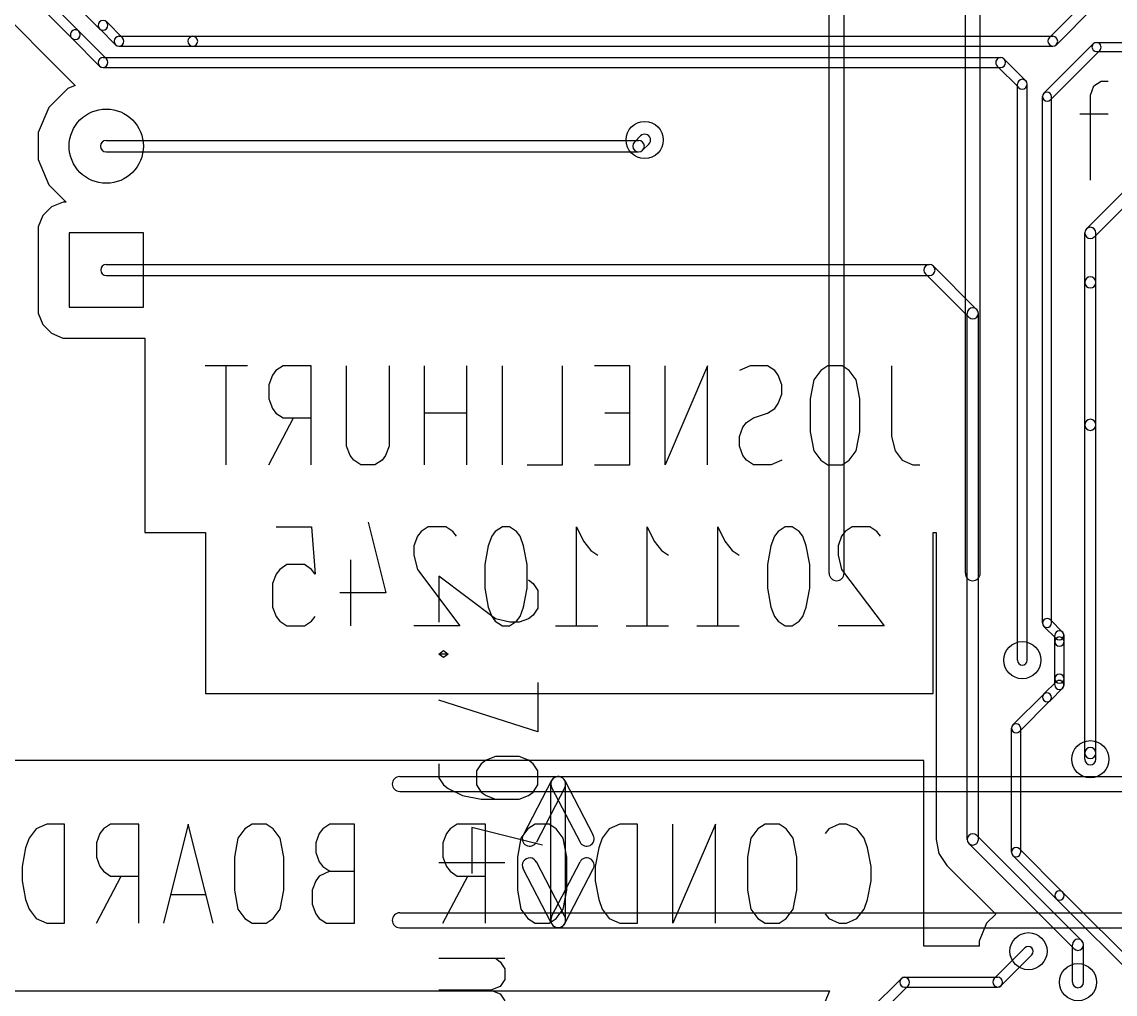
# Model space of a CAD drawing. Extents: x -29274 to 69862, y 24345 to 162744.
# Drawn here: x 7468 to 16300, y 50374 to 58224 of the extents above; entities that cross this region are included whole.
import ezdxf

# ---------------------------------------------------------------- set-up
doc = ezdxf.new("R2010")
doc.units = 0
doc.layers.add('BLACK', color=1, linetype='CONTINUOUS')

msp = doc.modelspace()

# ---------------------------------------------------------------- linework, layer by layer
at = {"layer": 'BLACK'}
for p, q in [((13990, 53771), (13990, 68949)), ((14110, 53771), (14110, 68949)), ((15090, 53771), (15090, 68949)), ((15210, 53771), (15210, 68949)), ((8096, 58168), (7772, 58492)), ((7872, 58092), (7572, 58392)), ((7928, 58148), (7628, 58448)), ((15768, 58096), (16071, 58399)), ((15825, 58039), (16128, 58342)), ((7395, 58215), (7695, 57915)), ((7395, 58215), (7695, 57915)), ((8154, 58223), (8281, 58096)), ((8153, 57924), (7928, 58149)), ((8097, 58166), (8224, 58039)), ((8096, 57867), (7871, 58092)), ((8253, 58107), (8849, 58107)), ((8253, 58027), (8849, 58027)), ((8850, 58107), (15796, 58107)), ((8850, 58027), (15796, 58027)), ((15724, 57647), (16123, 58046)), ((16150, 58057), (16500, 58057)), ((15777, 57594), (16176, 57993)), ((16150, 57983), (16500, 57983)), ((7695, 57915), (7899, 57711)), ((7695, 57915), (7899, 57711)), ((8125, 57935), (15375, 57935)), ((8125, 57855), (15375, 57855)), ((15521, 57693), (15347, 57867)), ((15577, 57749), (15403, 57923)), ((7839, 57685), (7685, 57531)), ((7839, 57685), (7685, 57531)), ((7899, 57711), (7839, 57685)), ((7899, 57711), (7839, 57685)), ((15510, 53070), (15510, 57720)), ((15590, 53070), (15590, 57720)), ((16100, 57632), (16128, 57708)), ((16128, 57708), (16186, 57746)), ((16186, 57746), (16243, 57746)), ((15713, 53370), (15713, 57620)), ((15787, 53370), (15787, 57620)), ((16100, 56946), (16100, 57632)), ((7685, 57531), (7601, 57329)), ((7685, 57531), (7601, 57329)), ((16014, 57480), (16243, 57480)), ((7601, 57329), (7601, 57111)), ((7601, 57329), (7601, 57111)), ((8150, 57267), (12450, 57267)), ((12417, 57253), (12467, 57303)), ((12483, 57187), (12533, 57237)), ((8150, 57173), (12450, 57173)), ((7601, 57111), (7685, 56909)), ((7601, 57111), (7685, 56909)), ((16518, 57002), (16068, 56552)), ((7685, 56909), (7825, 56769)), ((7685, 56909), (7825, 56769)), ((16582, 56938), (16132, 56488)), ((7709, 56731), (7639, 56661)), ((7709, 56731), (7639, 56661)), ((7801, 56769), (7709, 56731)), ((7801, 56769), (7709, 56731)), ((7825, 56769), (7801, 56769)), ((7825, 56769), (7801, 56769)), ((7639, 56661), (7601, 56570)), ((7639, 56661), (7601, 56570)), ((7601, 56570), (7601, 56471)), ((7601, 56570), (7601, 56471)), ((7601, 56471), (7601, 55871)), ((7601, 56471), (7601, 55871)), ((8450, 56520), (7850, 56520)), ((7850, 56520), (7850, 55920)), ((8450, 55920), (8450, 56520)), ((16055, 56120), (16055, 56520)), ((16145, 56120), (16145, 56520)), ((8150, 56265), (14800, 56265)), ((8150, 56175), (14800, 56175)), ((14769, 56188), (15118, 55839)), ((14832, 56251), (15181, 55902)), ((16055, 54970), (16055, 56120)), ((16145, 54970), (16145, 56120)), ((7850, 55920), (8450, 55920)), ((7601, 55871), (7639, 55779)), ((7601, 55871), (7639, 55779)), ((15105, 51622), (15105, 55870)), ((15195, 51622), (15195, 55870)), ((7639, 55779), (7709, 55709)), ((7639, 55779), (7709, 55709)), ((7709, 55709), (7800, 55671)), ((7709, 55709), (7800, 55671)), ((7800, 55671), (7899, 55671)), ((7800, 55671), (7899, 55671)), ((7899, 55671), (8462, 55671)), ((7899, 55671), (8462, 55671)), ((8462, 55671), (8462, 54100)), ((8462, 55671), (8462, 54100)), ((9292, 55446), (8949, 55446)), ((9120, 54646), (9120, 55446)), ((9520, 55408), (9492, 55370)), ((9578, 55446), (9520, 55408)), ((9806, 55446), (9578, 55446)), ((9806, 54646), (9806, 55446)), ((10092, 54799), (10092, 55446)), ((10435, 55446), (10435, 54799)), ((10721, 54646), (10721, 55446)), ((11064, 54646), (11064, 55446)), ((11350, 54646), (11350, 55446)), ((11836, 54646), (11836, 55446)), ((12379, 55446), (12093, 55446)), ((12379, 54646), (12379, 55446)), ((13008, 55446), (12665, 54646)), ((12665, 54646), (12665, 55446)), ((13008, 54646), (13008, 55446)), ((13351, 55446), (13265, 55408)), ((13493, 55446), (13351, 55446)), ((13551, 55408), (13493, 55446)), ((13579, 55370), (13551, 55408)), ((13922, 55408), (13865, 55332)), ((13980, 55446), (13922, 55408)), ((14094, 55446), (13980, 55446)), ((14151, 55408), (14094, 55446)), ((14208, 55332), (14151, 55408)), ((14494, 55446), (14494, 54875)), ((9492, 55370), (9463, 55294)), ((9463, 55294), (9463, 55180)), ((13608, 55294), (13579, 55370)), ((13608, 55218), (13608, 55294)), ((13865, 55332), (13837, 55180)), ((14237, 55180), (14208, 55332)), ((13579, 55141), (13608, 55218)), ((9463, 55180), (9492, 55103)), ((13551, 55103), (13579, 55141)), ((13837, 55180), (13837, 54913)), ((14237, 54913), (14237, 55180)), ((9463, 54646), (9663, 55027)), ((9492, 55103), (9520, 55065)), ((9520, 55065), (9578, 55027)), ((9578, 55027), (9806, 55027)), ((11064, 55065), (10721, 55065)), ((12379, 55065), (12179, 55065)), ((13322, 54989), (13379, 55027)), ((13379, 55027), (13493, 55065)), ((13493, 55065), (13551, 55103)), ((13265, 54875), (13293, 54951)), ((13293, 54951), (13322, 54989)), ((16055, 52320), (16055, 54970)), ((16145, 52320), (16145, 54970)), ((13265, 54799), (13265, 54875)), ((13837, 54913), (13865, 54760)), ((14208, 54760), (14237, 54913)), ((14494, 54875), (14522, 54760)), ((10121, 54722), (10092, 54799)), ((10435, 54799), (10407, 54722)), ((13293, 54722), (13265, 54799)), ((13865, 54760), (13922, 54684)), ((14151, 54684), (14208, 54760)), ((14522, 54760), (14579, 54684)), ((10149, 54684), (10121, 54722)), ((10207, 54646), (10149, 54684)), ((10378, 54684), (10321, 54646)), ((10407, 54722), (10378, 54684)), ((13322, 54684), (13293, 54722)), ((13379, 54646), (13322, 54684)), ((13608, 54684), (13522, 54646)), ((13922, 54684), (13980, 54646)), ((14094, 54646), (14151, 54684)), ((14579, 54684), (14665, 54646)), ((10321, 54646), (10207, 54646)), ((11550, 54646), (11836, 54646)), ((12093, 54646), (12379, 54646)), ((13522, 54646), (13379, 54646)), ((13980, 54646), (14094, 54646)), ((14665, 54646), (14722, 54646)), ((9522, 54146), (9808, 54146)), ((9808, 54146), (9837, 53765)), ((10265, 54184), (10408, 53613)), ((10750, 54146), (10693, 54108)), ((10893, 54146), (10750, 54146)), ((10950, 54108), (10893, 54146)), ((11350, 54146), (11293, 54108)), ((11407, 54146), (11350, 54146)), ((11464, 54108), (11407, 54146)), ((11949, 53346), (11949, 54146)), ((11949, 54146), (12006, 54032)), ((12520, 53346), (12520, 54146)), ((12520, 54146), (12577, 54032)), ((13091, 53346), (13091, 54146)), ((13091, 54146), (13148, 54032)), ((13634, 54146), (13577, 54108)), ((13691, 54146), (13634, 54146)), ((13748, 54108), (13691, 54146)), ((14176, 54146), (14119, 54108)), ((14319, 54146), (14176, 54146)), ((14376, 54108), (14319, 54146)), ((8462, 54100), (8951, 54100)), ((8462, 54100), (8951, 54100)), ((8951, 54100), (8951, 52800)), ((8951, 54100), (8951, 52800)), ((10664, 54070), (10636, 53994)), ((10693, 54108), (10664, 54070)), ((10979, 54070), (10950, 54108)), ((11264, 54070), (11235, 53994)), ((11293, 54108), (11264, 54070)), ((11493, 54070), (11464, 54108)), ((11521, 53994), (11493, 54070)), ((13548, 54070), (13519, 53994)), ((13577, 54108), (13548, 54070)), ((13777, 54070), (13748, 54108)), ((13805, 53994), (13777, 54070)), ((14090, 54070), (14062, 53994)), ((14119, 54108), (14090, 54070)), ((14405, 54070), (14376, 54108)), ((14830, 52800), (14830, 54100)), ((14830, 54100), (14855, 54100)), ((14830, 52800), (14830, 54100)), ((14830, 54100), (14855, 54100)), ((14855, 54100), (14855, 51627)), ((14855, 54100), (14855, 51627)), ((10636, 53994), (10636, 53918)), ((11235, 53994), (11207, 53841)), ((11550, 53841), (11521, 53994)), ((12006, 54032), (12064, 53956)), ((12577, 54032), (12635, 53956)), ((13148, 54032), (13206, 53956)), ((13519, 53994), (13491, 53841)), ((13834, 53841), (13805, 53994)), ((14062, 53994), (14062, 53918)), ((10122, 53880), (10122, 53346)), ((10636, 53918), (10664, 53803)), ((12064, 53956), (12121, 53918)), ((12635, 53956), (12692, 53918)), ((13206, 53956), (13263, 53918)), ((14062, 53918), (14090, 53803)), ((9551, 53803), (9522, 53765)), ((9608, 53841), (9551, 53803)), ((9751, 53841), (9608, 53841)), ((9808, 53803), (9751, 53841)), ((9837, 53765), (9808, 53803)), ((10664, 53803), (11007, 53346)), ((11207, 53841), (11207, 53651)), ((11550, 53651), (11550, 53841)), ((13491, 53841), (13491, 53651)), ((13834, 53651), (13834, 53841)), ((14090, 53803), (14433, 53346)), ((9522, 53765), (9494, 53689)), ((11294, 53404), (10837, 53747)), ((10837, 53747), (10837, 53376)), ((11561, 53719), (11599, 53690)), ((9494, 53689), (9494, 53499)), ((10408, 53613), (10036, 53613)), ((11207, 53651), (11235, 53499)), ((11521, 53499), (11550, 53651)), ((11599, 53690), (11637, 53633)), ((11637, 53633), (11637, 53490)), ((13491, 53651), (13519, 53499)), ((13805, 53499), (13834, 53651)), ((9494, 53499), (9522, 53422)), ((11235, 53499), (11264, 53422)), ((11493, 53422), (11521, 53499)), ((11599, 53433), (11561, 53404)), ((11637, 53490), (11599, 53433)), ((13519, 53499), (13548, 53422)), ((13777, 53422), (13805, 53499)), ((9522, 53422), (9551, 53384)), ((9551, 53384), (9608, 53346)), ((9608, 53346), (9751, 53346)), ((9751, 53346), (9808, 53384)), ((9808, 53384), (9837, 53422)), ((11007, 53346), (10636, 53346)), ((11264, 53422), (11293, 53384)), ((11293, 53384), (11350, 53346)), ((11409, 53376), (11294, 53404)), ((11350, 53346), (11407, 53346)), ((11407, 53346), (11464, 53384)), ((11485, 53376), (11409, 53376)), ((11464, 53384), (11493, 53422)), ((11561, 53404), (11485, 53376)), ((11778, 53346), (12121, 53346)), ((12349, 53346), (12692, 53346)), ((12920, 53346), (13263, 53346)), ((13548, 53422), (13577, 53384)), ((13577, 53384), (13634, 53346)), ((13634, 53346), (13691, 53346)), ((13691, 53346), (13748, 53384)), ((13748, 53384), (13777, 53422)), ((14433, 53346), (14062, 53346)), ((15823, 53244), (15724, 53343)), ((15876, 53297), (15777, 53396)), ((15813, 53220), (15813, 53270)), ((15887, 53220), (15887, 53270)), ((15813, 52920), (15813, 53220)), ((15887, 52920), (15887, 53220)), ((10837, 53119), (10875, 53148)), ((10875, 53091), (10837, 53119)), ((10913, 53119), (10837, 53119)), ((10875, 53148), (10913, 53119)), ((10913, 53119), (10875, 53091)), ((15813, 52870), (15813, 52920)), ((15887, 52870), (15887, 52920)), ((11637, 52890), (11637, 52490)), ((15724, 52797), (15823, 52896)), ((15777, 52744), (15876, 52843)), ((8951, 52800), (14830, 52800)), ((8951, 52800), (14830, 52800)), ((11637, 52490), (10837, 52747)), ((15723, 52796), (15474, 52547)), ((15776, 52743), (15527, 52494)), ((15463, 51520), (15463, 52520)), ((15537, 51520), (15537, 52520)), ((11294, 52291), (11218, 52262)), ((11485, 52291), (11294, 52291)), ((11561, 52262), (11485, 52291)), ((16055, 52270), (16055, 52320)), ((16145, 52270), (16145, 52320)), ((14754, 52260), (6927, 52260)), ((14754, 52260), (6927, 52260)), ((10837, 52234), (10837, 52119)), ((11180, 52234), (11142, 52176)), ((11218, 52262), (11180, 52234)), ((11599, 52234), (11561, 52262)), ((11637, 52176), (11599, 52234)), ((14754, 50760), (14754, 52260)), ((14754, 50760), (14754, 52260)), ((10521, 52130), (26749, 52130)), ((10837, 52119), (10875, 52062)), ((11142, 52176), (11142, 52062)), ((11637, 52062), (11637, 52176)), ((10875, 52062), (10913, 52034)), ((10913, 52034), (11028, 51976)), ((11142, 52062), (11180, 52005)), ((11747, 52098), (11518, 51656)), ((11599, 52005), (11637, 52062)), ((11854, 52042), (11625, 51600)), ((11741, 50970), (11741, 52070)), ((11748, 52042), (11978, 51600)), ((11854, 52098), (12084, 51656)), ((11861, 50970), (11861, 52070)), ((10521, 52010), (26749, 52010)), ((11028, 51976), (11180, 51948)), ((11180, 52005), (11218, 51976)), ((11180, 51948), (11485, 51948)), ((11218, 51976), (11294, 51948)), ((11485, 51948), (11561, 51976)), ((11561, 51976), (11599, 52005)), ((7585, 51708), (7527, 51632)), ((7670, 51746), (7585, 51708)), ((7813, 51746), (7670, 51746)), ((7813, 50946), (7813, 51746)), ((8099, 51670), (8070, 51594)), ((8127, 51708), (8099, 51670)), ((8185, 51746), (8127, 51708)), ((8413, 51746), (8185, 51746)), ((8413, 50946), (8413, 51746)), ((8813, 51746), (8613, 50946)), ((9013, 50946), (8813, 51746)), ((9270, 51708), (9213, 51632)), ((9328, 51746), (9270, 51708)), ((9442, 51746), (9328, 51746)), ((9499, 51708), (9442, 51746)), ((9556, 51632), (9499, 51708)), ((9870, 51670), (9842, 51594)), ((9899, 51708), (9870, 51670)), ((9956, 51746), (9899, 51708)), ((10156, 51746), (9956, 51746)), ((10156, 50946), (10156, 51746)), ((10899, 51670), (10870, 51594)), ((10927, 51708), (10899, 51670)), ((10985, 51746), (10927, 51708)), ((11213, 51746), (10985, 51746)), ((11675, 51577), (11104, 51720)), ((11104, 51720), (11104, 51348)), ((11213, 50946), (11213, 51746)), ((11556, 51708), (11499, 51632)), ((11614, 51746), (11556, 51708)), ((11728, 51746), (11614, 51746)), ((11785, 51708), (11728, 51746)), ((11842, 51632), (11785, 51708)), ((12214, 51708), (12156, 51632)), ((12299, 51746), (12214, 51708)), ((12442, 51746), (12299, 51746)), ((12442, 50946), (12442, 51746)), ((13071, 51746), (12728, 50946)), ((12728, 50946), (12728, 51746)), ((13071, 50946), (13071, 51746)), ((13414, 51708), (13357, 51632)), ((13472, 51746), (13414, 51708)), ((13586, 51746), (13472, 51746)), ((13643, 51708), (13586, 51746)), ((13700, 51632), (13643, 51708)), ((13986, 51708), (13957, 51670)), ((14072, 51746), (13986, 51708)), ((14129, 51746), (14072, 51746)), ((14214, 51708), (14129, 51746)), ((14272, 51632), (14214, 51708)), ((7527, 51632), (7499, 51556)), ((8070, 51594), (8070, 51480)), ((9213, 51632), (9185, 51480)), ((9585, 51480), (9556, 51632)), ((9842, 51594), (9842, 51518)), ((10870, 51594), (10870, 51480)), ((11499, 51632), (11471, 51480)), ((11871, 51480), (11842, 51632)), ((12156, 51632), (12128, 51556)), ((13357, 51632), (13329, 51480)), ((13729, 51480), (13700, 51632)), ((14300, 51556), (14272, 51632)), ((14855, 51627), (14854, 51622)), ((14855, 51627), (14854, 51622)), ((14854, 51622), (14877, 51509)), ((14854, 51622), (14877, 51509)), ((15118, 51590), (15968, 50740)), ((15182, 51654), (16032, 50804)), ((7499, 51556), (7470, 51403)), ((9842, 51518), (9870, 51441)), ((12128, 51556), (12099, 51403)), ((14329, 51403), (14300, 51556)), ((14877, 51509), (14941, 51413)), ((14877, 51509), (14941, 51413)), ((15474, 51493), (15823, 51144)), ((15527, 51546), (15876, 51197)), ((7470, 51403), (7470, 51289)), ((8070, 51480), (8099, 51403)), ((8099, 51403), (8127, 51365)), ((9185, 51480), (9185, 51213)), ((9585, 51213), (9585, 51480)), ((9870, 51441), (9899, 51403)), ((9899, 51403), (9956, 51365)), ((11371, 51434), (10837, 51434)), ((10870, 51480), (10899, 51403)), ((10899, 51403), (10927, 51365)), ((11471, 51480), (11471, 51213)), ((11854, 50999), (11625, 51441)), ((11748, 50999), (11978, 51441)), ((11871, 51213), (11871, 51480)), ((12099, 51403), (12099, 51289)), ((13329, 51480), (13329, 51213)), ((13729, 51213), (13729, 51480)), ((14329, 51289), (14329, 51403)), ((14941, 51413), (15335, 51019)), ((14941, 51413), (15335, 51019)), ((8070, 50946), (8270, 51327)), ((8127, 51365), (8185, 51327)), ((8185, 51327), (8413, 51327)), ((9870, 51327), (9842, 51289)), ((9956, 51365), (9870, 51327)), ((9956, 51365), (10156, 51365)), ((10870, 50946), (11070, 51327)), ((10927, 51365), (10985, 51327)), ((10985, 51327), (11213, 51327)), ((11747, 50943), (11518, 51385)), ((11854, 50943), (12084, 51385)), ((7470, 51289), (7499, 51137)), ((9842, 51289), (9813, 51213)), ((12099, 51289), (12128, 51137)), ((14300, 51137), (14329, 51289)), ((7499, 51137), (7527, 51060)), ((8956, 51175), (8670, 51175)), ((9185, 51213), (9213, 51060)), ((9556, 51060), (9585, 51213)), ((9813, 51213), (9813, 51099)), ((11471, 51213), (11499, 51060)), ((11842, 51060), (11871, 51213)), ((12128, 51137), (12156, 51060)), ((13329, 51213), (13357, 51060)), ((13700, 51060), (13729, 51213)), ((14272, 51060), (14300, 51137)), ((15824, 51144), (17574, 49394)), ((15876, 51196), (17626, 49446)), ((7527, 51060), (7585, 50984)), ((9213, 51060), (9270, 50984)), ((9499, 50984), (9556, 51060)), ((9813, 51099), (9842, 51022)), ((11499, 51060), (11556, 50984)), ((11785, 50984), (11842, 51060)), ((12156, 51060), (12214, 50984)), ((13357, 51060), (13414, 50984)), ((13643, 50984), (13700, 51060)), ((14214, 50984), (14272, 51060)), ((7585, 50984), (7670, 50946)), ((9270, 50984), (9328, 50946)), ((9442, 50946), (9499, 50984)), ((9842, 51022), (9870, 50984)), ((9870, 50984), (9928, 50946)), ((10521, 51030), (26749, 51030)), ((11556, 50984), (11614, 50946)), ((11728, 50946), (11785, 50984)), ((12214, 50984), (12299, 50946)), ((13414, 50984), (13472, 50946)), ((13586, 50946), (13643, 50984)), ((13957, 51022), (13986, 50984)), ((13986, 50984), (14072, 50946)), ((14129, 50946), (14214, 50984)), ((15335, 51019), (15262, 50946)), ((15335, 51019), (15262, 50946)), ((7670, 50946), (7813, 50946)), ((9328, 50946), (9442, 50946)), ((9928, 50946), (10156, 50946)), ((10521, 50910), (26749, 50910)), ((11614, 50946), (11728, 50946)), ((12299, 50946), (12442, 50946)), ((13472, 50946), (13586, 50946)), ((14072, 50946), (14129, 50946)), ((15262, 50946), (15201, 50800)), ((15262, 50946), (15201, 50800)), ((15201, 50800), (15201, 50760)), ((15201, 50800), (15201, 50760)), ((15201, 50760), (14754, 50760)), ((15201, 50760), (14754, 50760)), ((15571, 50748), (15322, 50499)), ((15955, 50470), (15955, 50772)), ((16045, 50470), (16045, 50772)), ((10837, 50663), (11371, 50663)), ((11294, 50663), (11332, 50635)), ((11332, 50635), (11371, 50577)), ((15628, 50691), (15379, 50442)), ((11371, 50577), (11371, 50492)), ((11332, 50435), (11256, 50406)), ((11371, 50492), (11332, 50435)), ((14571, 50498), (14322, 50249)), ((14628, 50441), (14379, 50192)), ((14600, 50510), (15350, 50510)), ((14600, 50430), (15350, 50430)), ((6927, 50400), (13992, 50400)), ((6927, 50400), (13992, 50400)), ((11256, 50406), (10837, 50406)), ((11256, 50406), (11332, 50377)), ((11332, 50377), (11371, 50320)), ((13992, 50400), (13951, 50300)), ((13992, 50400), (13951, 50300))]:
    msp.add_line(p, q, dxfattribs=at)
for centre, radius in [((8150, 57220), 300), ((12500, 57270), 150), ((15550, 53070), 150), ((16100, 52270), 150), ((15600, 50720), 150), ((16000, 50470), 150)]:
    msp.add_circle(centre, radius, dxfattribs=at)
for centre, radius, start, end in [((8125, 58195), 40, 45, 225), ((8124, 58196), 40, 225, 405), ((7900, 58120), 40, 405, 585), ((7900, 58120), 40, 225, 405), ((8253, 58067), 40, 90, 270), ((8253, 58067), 40, 225, 405), ((8850, 58067), 40, 90, 270), ((8849, 58067), 40, 270, 450), ((15797, 58068), 40, 135, 315), ((15796, 58067), 40, 270, 450), ((16150, 58020), 37, 90, 270), ((16149, 58019), 37, 315, 495), ((8125, 57895), 40, 90, 270), ((8124, 57896), 40, 225, 405), ((15375, 57895), 40, 405, 585), ((15375, 57895), 40, 270, 450), ((15550, 57720), 40, 360, 540), ((15549, 57721), 40, 225, 405), ((15750, 57620), 37, 360, 540), ((15751, 57621), 37, 135, 315), ((12500, 57270), 47, 315, 495), ((8150, 57220), 47, 90, 270), ((12450, 57220), 47, 135, 315), ((12450, 57220), 47, 270, 450), ((16100, 56520), 45, 360, 540), ((16100, 56520), 45, 135, 315), ((8150, 56220), 45, 90, 270), ((14800, 56220), 45, 45, 225), ((14800, 56220), 45, 270, 450), ((16100, 56120), 45, 360, 540), ((16100, 56120), 45, 180, 360), ((15150, 55870), 45, 360, 540), ((15150, 55870), 45, 225, 405), ((16100, 54970), 45, 360, 540), ((16100, 54970), 45, 180, 360), ((14050, 53771), 60, 180, 360), ((15150, 53771), 60, 180, 360), ((15750, 53370), 37, 180, 360), ((15751, 53369), 37, 405, 585), ((15850, 53270), 37, 360, 540), ((15850, 53220), 37, 360, 540), ((15849, 53271), 37, 225, 405), ((15850, 53220), 37, 180, 360), ((15550, 53070), 40, 180, 360), ((15850, 52920), 37, 360, 540), ((15850, 52920), 37, 180, 360), ((15849, 52869), 37, 315, 495), ((15850, 52870), 37, 180, 360), ((15751, 52771), 37, 135, 315), ((15749, 52769), 37, -45, 135), ((15500, 52520), 37, 360, 540), ((15501, 52521), 37, 135, 315), ((16100, 52320), 45, 360, 540), ((16100, 52320), 45, 180, 360), ((16100, 52270), 45, 180, 360), ((10521, 52070), 60, 90, 270), ((11801, 52070), 60, 360, 540), ((11801, 52070), 60, 27, 207), ((11801, 52070), 60, -27, 152), ((15150, 51622), 45, 45, 225), ((11571, 51628), 60, 152, 332), ((12031, 51628), 60, 207, 387), ((15150, 51622), 45, 180, 360), ((15500, 51520), 37, 45, 225), ((15500, 51520), 37, 180, 360), ((11571, 51413), 60, 387, 567), ((12031, 51413), 60, 332, 512), ((15850, 51170), 37, 45, 225), ((15850, 51170), 37, 225, 405), ((10521, 50970), 60, 90, 270), ((11801, 50971), 60, 152, 332), ((11801, 50970), 60, 180, 360), ((11801, 50971), 60, 207, 387), ((16000, 50772), 45, 360, 540), ((16000, 50772), 45, 225, 405), ((15599, 50719), 40, -45, 135), ((14600, 50470), 40, 90, 270), ((14599, 50469), 40, -45, 135), ((15351, 50471), 40, 135, 315), ((15350, 50470), 40, 270, 450), ((16000, 50470), 45, 180, 360)]:
    msp.add_arc(centre, radius, start, end, dxfattribs=at)

doc.saveas('drawing.dxf')
